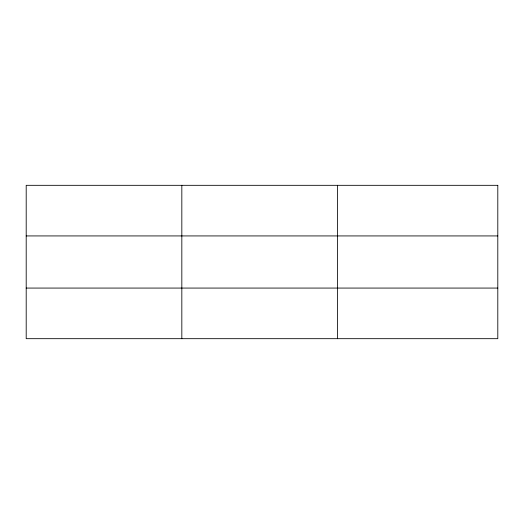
<?xml version="1.0" encoding="UTF-8"?>
<svg xmlns="http://www.w3.org/2000/svg" width="524" height="524" viewBox="0 0 524 524"><rect width="100%" height="100%" fill="white"/><g stroke="black" fill="none" stroke-linecap="round" stroke-linejoin="round"><path stroke-width="0.79" d="M181.828 338.681L181.828 185.319M337.456 338.681L337.456 185.319M26.2 235.931L497.8 235.931M26.2 288.069L497.8 288.069M497.8 185.319L497.8 338.681L26.2 338.681L26.2 185.319L497.8 185.319"/></g></svg>
